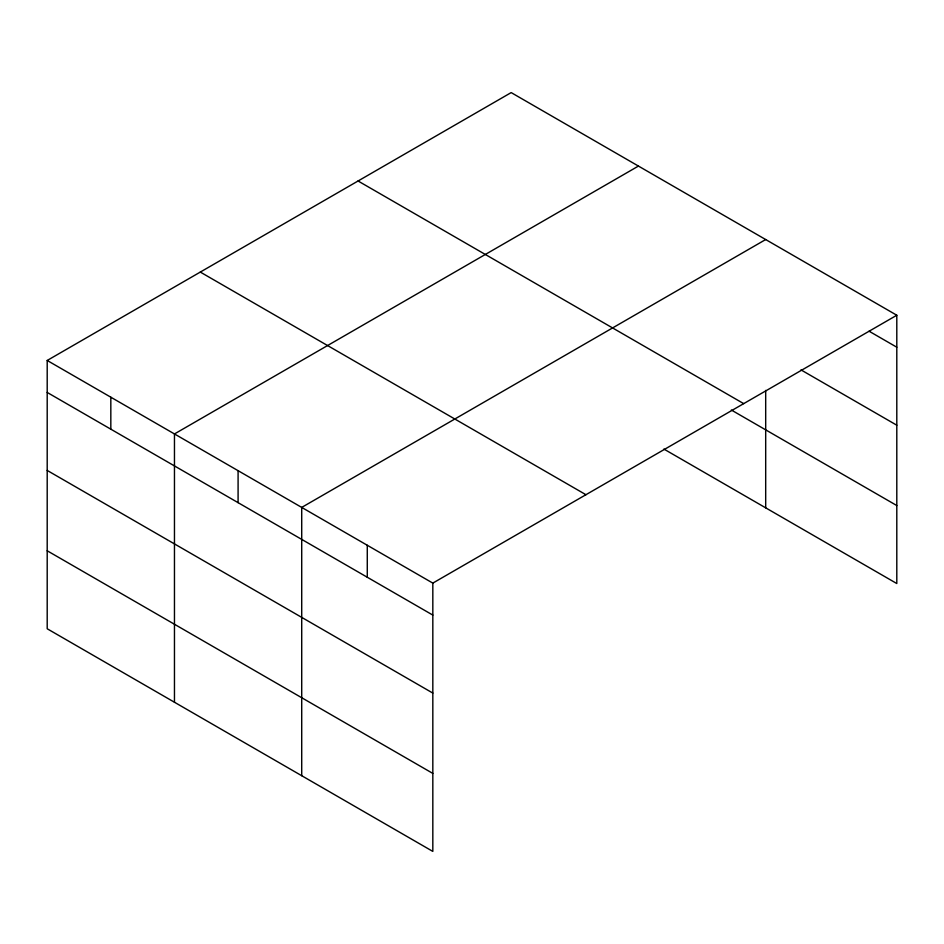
<?xml version="1.0" encoding="UTF-8"?>
<svg xmlns="http://www.w3.org/2000/svg" width="944" height="944" viewBox="0 0 944 944"><rect width="100%" height="100%" fill="white"/><g stroke="black" fill="none" stroke-linecap="round" stroke-linejoin="round"><path stroke-width="1.42" d="M47.2 360.466L432.824 583.109L432.824 851.405L47.2 628.763L47.2 360.466L511.176 92.595L896.8 315.237L896.8 583.534L663.88 449.061M638.427 166.073L174.463 433.945L174.463 702.23M765.69 239.54L301.714 507.412L301.714 775.708M432.824 583.109L896.8 315.237M869.07 331.202L896.8 347.215M800.984 369.883L896.8 425.201M358.059 180.988L743.695 403.631M731.329 410.015L896.8 505.547M200.305 272.073L585.941 494.715M47.2 392.444L432.824 615.087M47.2 470.431L432.824 693.073M47.2 550.777L432.824 773.419M765.69 390.403L765.69 507.837M367.275 545.254L367.275 577.244M238.089 470.678L238.089 502.656M110.826 397.2L110.826 429.19"/></g></svg>
